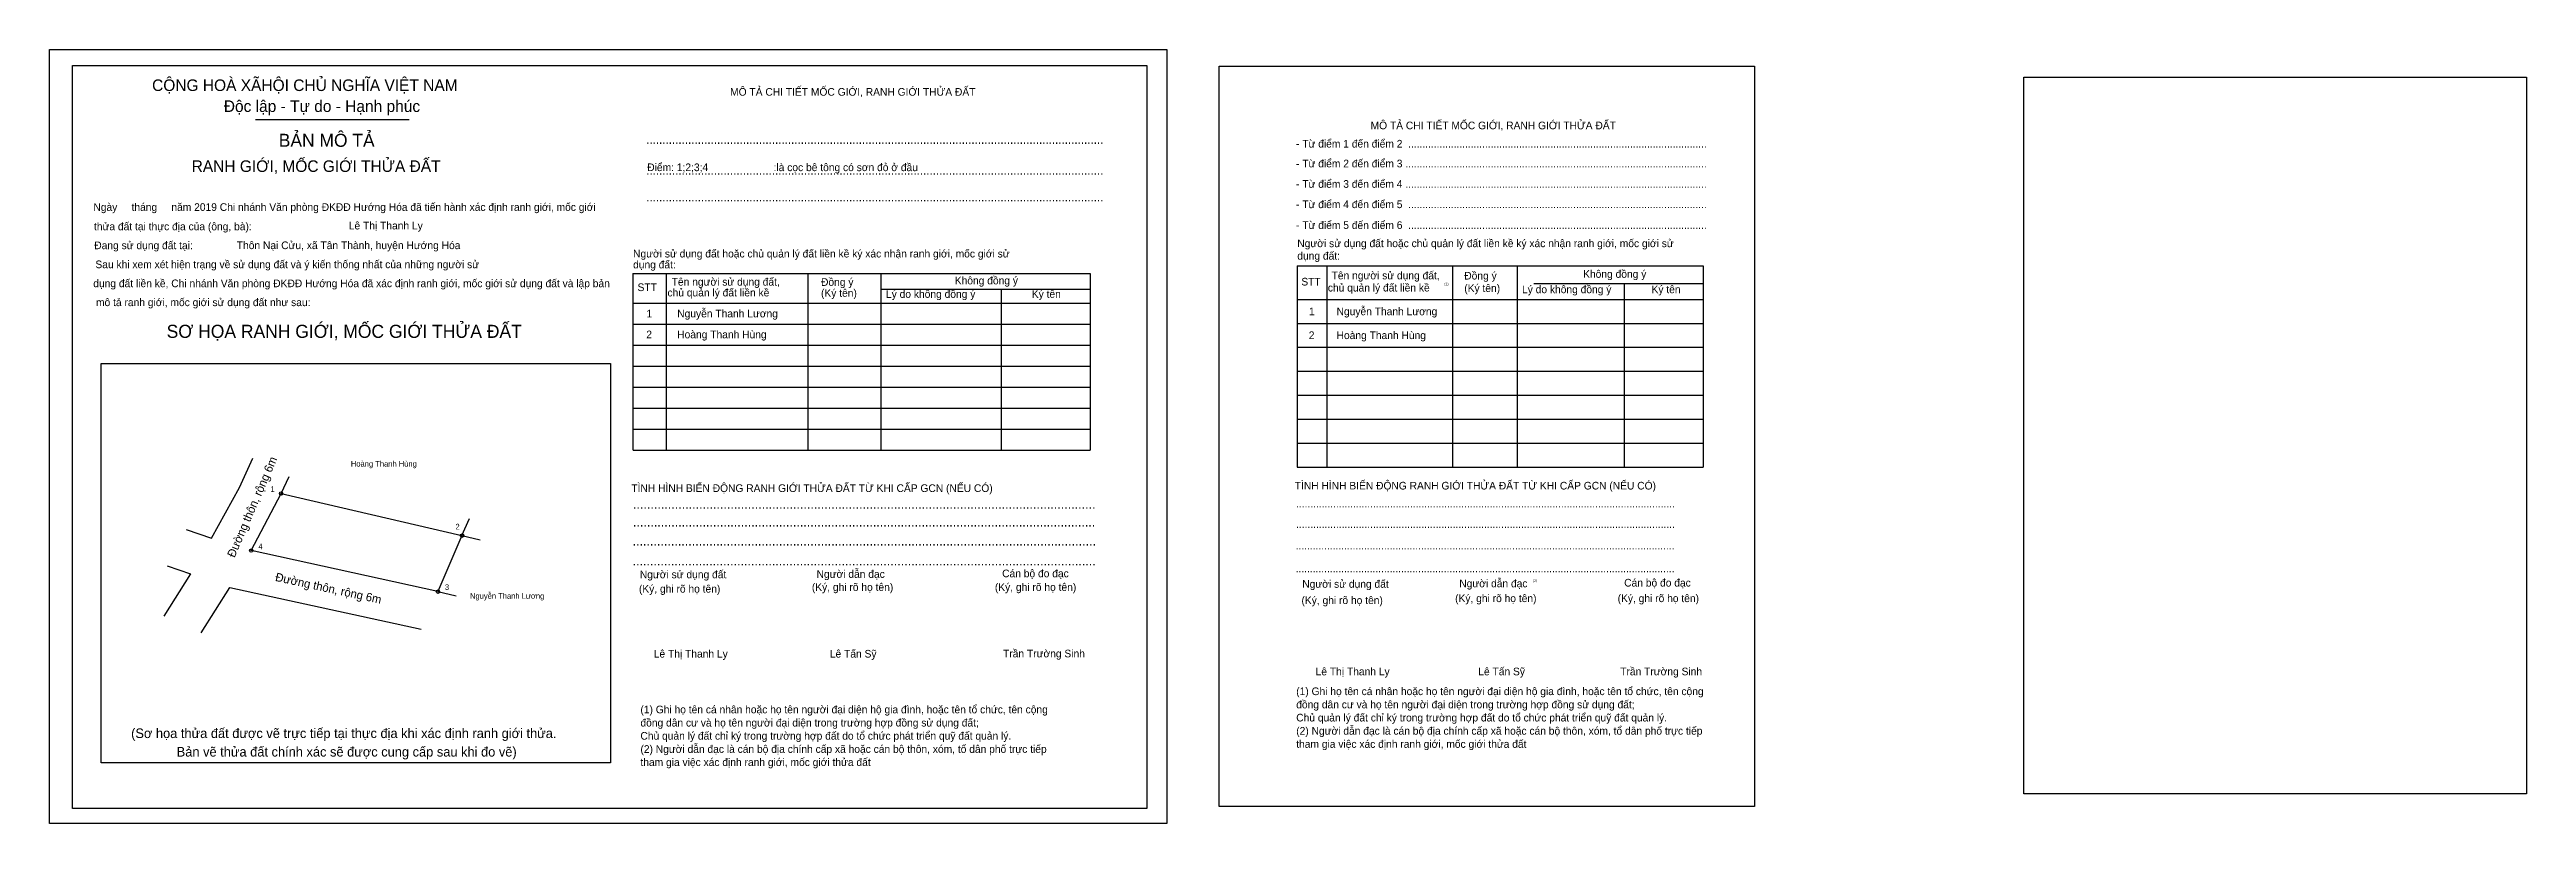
# Model space of a CAD drawing. Extents: x 129 to 540931, y 21 to 1835332.
# Drawn here: x 540563.7 to 540931.3, y 1835217 to 1835331.8 of the extents above.
import ezdxf

# ---------------------------------------------------------------- set-up
doc = ezdxf.new("R2010")
doc.units = 0
for name, color, linetype in [('bmtKhungInTrang1', 7, 'Continuous'), ('bmtKhungInTrang2', 7, 'Continuous'), ('bmtNoiDung', 7, 'Continuous'), ('bmtTemplate', 7, 'Continuous'), ('CanhThua', 7, 'Continuous'), ('Level 1', 7, 'Continuous'), ('Level 10', 7, 'Continuous'), ('Level 23', 7, 'Continuous'), ('MocDinhThua', 7, 'Continuous'), ('RauThua', 7, 'Continuous'), ('SoHieuDinhThua', 7, 'Continuous'), ('TenChuLanCan', 7, 'Continuous')]:
    doc.layers.add(name, color=color, linetype=linetype)

msp = doc.modelspace()

# ---------------------------------------------------------------- linework, layer by layer
at = {"layer": 'bmtKhungInTrang1'}
for points in [[(540563.7, 1835331.84), (540729.5, 1835331.84), (540729.5, 1835217.01), (540563.7, 1835217.01)], [(540567.13, 1835329.49), (540726.55, 1835329.49), (540726.55, 1835219.24), (540567.13, 1835219.24)]]:
    msp.add_lwpolyline(points, close=True, dxfattribs=at)
at = {"layer": 'bmtKhungInTrang2'}
msp.add_lwpolyline([(540737.29, 1835329.37), (540816.72, 1835329.37), (540816.72, 1835219.52), (540737.29, 1835219.52)], close=True, dxfattribs=at)
at = {"layer": 'bmtTemplate'}
for p, q in [((540594.28, 1835321.45), (540617.06, 1835321.45)), ((540753.23, 1835299.74), (540753.23, 1835269.88)), ((540771.91, 1835299.74), (540771.91, 1835269.88)), ((540781.52, 1835299.78), (540781.52, 1835269.88)), ((540809.12, 1835299.74), (540809.12, 1835269.88)), ((540655.2, 1835298.6), (540655.2, 1835272.38)), ((540676.23, 1835298.6), (540676.23, 1835272.38)), ((540687.05, 1835298.63), (540687.05, 1835272.38)), ((540687.05, 1835296.29), (540718.11, 1835296.29)), ((540718.11, 1835298.6), (540718.11, 1835272.38)), ((540783.96, 1835297.11), (540809.12, 1835297.11)), ((540650.3, 1835294.23), (540718.11, 1835294.23)), ((540748.87, 1835294.77), (540809.12, 1835294.77)), ((540650.3, 1835291.11), (540718.11, 1835291.11)), ((540650.3, 1835287.99), (540718.11, 1835287.99)), ((540748.87, 1835291.21), (540809.12, 1835291.21)), ((540650.3, 1835284.87), (540718.11, 1835284.87)), ((540748.87, 1835287.66), (540809.12, 1835287.66)), ((540650.3, 1835281.75), (540718.11, 1835281.75)), ((540748.87, 1835284.1), (540809.12, 1835284.1)), ((540748.87, 1835280.54), (540809.12, 1835280.54)), ((540650.3, 1835278.63), (540718.11, 1835278.63)), ((540748.87, 1835276.99), (540809.12, 1835276.99)), ((540650.3, 1835275.51), (540718.11, 1835275.51)), ((540748.87, 1835273.43), (540809.12, 1835273.43)), ((540650.3, 1835272.38), (540718.11, 1835272.38)), ((540748.87, 1835269.88), (540809.12, 1835269.88))]:
    msp.add_line(p, q, dxfattribs=at)
for points in [[(540567.13, 1835329.49), (540726.55, 1835329.49), (540726.55, 1835219.24), (540567.13, 1835219.24)], [(540856.7, 1835327.73), (540931.28, 1835327.73), (540931.28, 1835221.38), (540856.7, 1835221.38)], [(540571.35, 1835225.98), (540571.35, 1835285.27), (540646.93, 1835285.27), (540646.93, 1835225.98)]]:
    msp.add_lwpolyline(points, close=True, dxfattribs=at)
for points in [[(540748.83, 1835299.74), (540809.12, 1835299.74)], [(540748.83, 1835299.74), (540748.83, 1835269.88)], [(540650.25, 1835298.6), (540718.11, 1835298.6)], [(540650.25, 1835298.6), (540650.25, 1835272.38)], [(540704.91, 1835296.26), (540704.91, 1835272.38)], [(540797.39, 1835297.08), (540797.39, 1835269.88)]]:
    msp.add_lwpolyline(points, dxfattribs=at)
at = {"layer": 'CanhThua'}
for p, q in [((540593.64, 1835257.49), (540598.07, 1835265.97)), ((540598.07, 1835265.97), (540624.91, 1835259.71)), ((540624.91, 1835259.71), (540621.33, 1835251.4)), ((540621.33, 1835251.4), (540593.64, 1835257.49))]:
    msp.add_line(p, q, dxfattribs=at)
at = {"layer": 'Level 10'}
msp.add_line((540586.2, 1835245.27), (540590.44, 1835252.02), dxfattribs=at)
at = {"layer": 'Level 23'}
for p, q in [((540591.88, 1835266.88), (540593.89, 1835271.23)), ((540581.15, 1835255.21), (540584.63, 1835254.06)), ((540584.63, 1835254.06), (540580.68, 1835247.74)), ((540590.44, 1835252.02), (540618.85, 1835245.83))]:
    msp.add_line(p, q, dxfattribs=at)
msp.add_lwpolyline([(540583.96, 1835260.6), (540587.76, 1835259.35), (540591.88, 1835266.88)], dxfattribs=at)
at = {"layer": 'MocDinhThua'}
for centre in [(540598.07, 1835265.97), (540624.91, 1835259.71), (540593.64, 1835257.49), (540621.33, 1835251.4)]:
    msp.add_circle(centre, 0.25, dxfattribs=at)
at = {"layer": 'RauThua'}
for p, q in [((540598.07, 1835265.97), (540599.24, 1835268.5)), ((540624.91, 1835259.71), (540626, 1835262.28)), ((540624.91, 1835259.71), (540627.63, 1835259.09)), ((540621.33, 1835251.4), (540624.06, 1835250.8))]:
    msp.add_line(p, q, dxfattribs=at)

# ---------------------------------------------------------------- texts
at = {"layer": 'bmtNoiDung'}
for s, height, p in [('Lê Thị Thanh Ly', 1.1364, (540608.11, 1835305.15)), ('Thôn Nại Cửu, xã Tân Thành, huyện Hướng Hóa', 1.1364, (540591.49, 1835302.23)), ('1', 1.14, (540652.29, 1835292.1)), ('Nguyễn Thanh Lương ', 1.1364, (540656.85, 1835292.1)), ('1', 1.14, (540750.6, 1835292.42)), ('Nguyễn Thanh Lương ', 1.1364, (540754.7, 1835292.42)), ('2', 1.14, (540652.26, 1835289)), ('Hoàng Thanh Hùng ', 1.1364, (540656.85, 1835289)), ('2', 1.14, (540750.57, 1835288.88)), ('Hoàng Thanh Hùng ', 1.1364, (540754.7, 1835288.88)), ('Lê Thị Thanh Ly', 1.1364, (540653.37, 1835241.62)), ('Lê Tấn Sỹ', 1.136, (540679.5, 1835241.62)), ('Trần Trường Sinh', 1.1364, (540705.2, 1835241.65)), ('Lê Thị Thanh Ly', 1.1364, (540751.59, 1835238.99)), ('Lê Tấn Sỹ', 1.136, (540775.73, 1835238.99)), ('Trần Trường Sinh', 1.1364, (540796.79, 1835238.99))]:
    msp.add_text(s, height=height, dxfattribs=at).set_placement(p)
at = {"layer": 'bmtTemplate'}
for s, height, p in [('CỘNG HOÀ XÃHỘI CHỦ NGHĨA VIỆT NAM', 1.7191, (540578.92, 1835325.69)), ('MÔ TẢ CHI TIẾT MỐC GIỚI, RANH GIỚI THỬA ĐẤT', 1.1364, (540664.7, 1835324.99)), ('Độc lập - Tự do - Hạnh phúc', 1.7191, (540589.56, 1835322.58)), ('MÔ TẢ CHI TIẾT MỐC GIỚI, RANH GIỚI THỬA ĐẤT', 1.136, (540759.75, 1835320.01)), ('BẢN MÔ TẢ', 1.934, (540597.72, 1835317.41)), ('..............................................................................................................................................', 1.28599, (540652.25, 1835317.85)), ('- Từ điểm 1 đến điểm 2  .........................................................................................................', 1.136, (540748.68, 1835317.3)), ('RANH GIỚI, MỐC GIỚI THỬA ĐẤT', 1.7191, (540584.79, 1835313.68)), ('Điểm: 1;2;3;4                       :là cọc bê tông có sơn đỏ ở đầu', 1.1364, (540652.4, 1835313.8)), ('- Từ điểm 2 đến điểm 3 ..........................................................................................................', 1.136, (540748.68, 1835314.36)), ('..............................................................................................................................................', 1.28599, (540652.25, 1835313.27)), ('- Từ điểm 3 đến điểm 4 ..........................................................................................................', 1.136, (540748.68, 1835311.33)), ('Ngày     tháng     năm 2019 Chi nhánh Văn phòng ĐKĐĐ Hướng Hóa đã tiến hành xác định ranh giới, mốc giới ', 1.13643, (540570.21, 1835307.9)), ('thửa đất tại thực địa của (ông, bà):', 1.1364, (540570.3, 1835305.03)), ('..............................................................................................................................................', 1.28599, (540652.25, 1835309.31)), ('- Từ điểm 4 đến điểm 5  .........................................................................................................', 1.136, (540748.68, 1835308.31)), ('- Từ điểm 5 đến điểm 6  .........................................................................................................', 1.136, (540748.68, 1835305.22)), ('Đang sử dụng đất tại:', 1.1364, (540570.34, 1835302.22)), ('Người sử dụng đất hoặc chủ quản lý đất liền kề ký xác nhận ranh giới, mốc giới sử', 1.136, (540748.87, 1835302.52)), ('Sau khi xem xét hiện trạng về sử dụng đất và ý kiến thống nhất của những người sử ', 1.1364, (540570.51, 1835299.4)), ('dụng đất:', 1.136, (540650.3, 1835299.37)), ('Người sử dụng đất hoặc chủ quản lý đất liền kề ký xác nhận ranh giới, mốc giới sử', 1.1364, (540650.3, 1835300.99)), ('dụng đất:', 1.136, (540748.87, 1835300.67)), ('Tên người sử dụng đất,', 1.136, (540753.96, 1835297.75)), ('Đồng ý', 1.136, (540773.65, 1835297.72)), ('Không đồng ý', 1.136, (540791.29, 1835297.97)), ('dụng đất liền kề, Chi nhánh Văn phòng ĐKĐĐ Hướng Hóa đã xác định ranh giới, mốc giới sử dụng đất và lập bản', 1.13643, (540570.19, 1835296.58)), ('STT', 1.136, (540650.96, 1835296)), ('chủ quản lý đất liền kề', 1.1364, (540655.4, 1835295.21)), ('Tên người sử dụng đất,', 1.1364, (540656.03, 1835296.81)), ('Đồng ý', 1.136, (540678.19, 1835296.78)), ('(Ký tên)', 1.136, (540678.19, 1835295.15)), ('Lý do không đồng ý', 1.1364, (540687.83, 1835295)), ('Không đồng ý', 1.1364, (540698.04, 1835297)), ('Ký tên', 1.136, (540709.47, 1835295)), ('STT', 1.136, (540749.47, 1835296.83)), ('chủ quản lý đất liền kề', 1.136, (540753.4, 1835295.94)), ('(1)', 0.379, (540770.68, 1835296.87)), ('(Ký tên)', 1.136, (540773.65, 1835295.87)), ('Lý do không đồng ý', 1.136, (540782.22, 1835295.69)), ('Ký tên', 1.136, (540801.44, 1835295.69)), ('mô tả ranh giới, mốc giới sử dụng đất như sau:', 1.1364, (540570.6, 1835293.77)), ('SƠ HỌA RANH GIỚI, MỐC GIỚI THỬA ĐẤT', 1.9399, (540581.08, 1835289.06)), ('TÌNH HÌNH BIẾN ĐỘNG RANH GIỚI THỬA ĐẤT TỪ KHI CẤP GCN (NẾU CÓ)', 1.1364, (540650.04, 1835266.19)), ('TÌNH HÌNH BIẾN ĐỘNG RANH GIỚI THỬA ĐẤT TỪ KHI CẤP GCN (NẾU CÓ)', 1.136, (540748.49, 1835266.56)), ('.....................................................................................................................................', 1.38909, (540650.29, 1835263.71)), ('.....................................................................................................................................', 1.13771, (540748.68, 1835263.89)), ('.....................................................................................................................................', 1.39187, (540650.22, 1835258.25)), ('.....................................................................................................................................', 1.38837, (540650.29, 1835261.06)), ('.....................................................................................................................................', 1.13771, (540748.68, 1835260.87)), ('.....................................................................................................................................', 1.39115, (540650.22, 1835255.29)), ('Người dẫn đạc', 1.1364, (540677.53, 1835253.45)), ('Cán bộ đo đạc', 1.1364, (540705.07, 1835253.54)), ('.....................................................................................................................................', 1.13771, (540748.62, 1835257.67)), ('(Ký, ghi rõ họ tên)', 1.1364, (540651.17, 1835251.26)), ('Người sử dụng đất', 1.1364, (540651.3, 1835253.39)), ('(Ký, ghi rõ họ tên)', 1.1364, (540676.83, 1835251.51)), ('(Ký, ghi rõ họ tên)', 1.1364, (540703.99, 1835251.51)), ('.....................................................................................................................................', 1.13771, (540748.62, 1835254.29)), ('Người sử dụng đất', 1.136, (540749.61, 1835251.98)), ('(Ký, ghi rõ họ tên)', 1.136, (540772.29, 1835249.85)), ('Người dẫn đạc', 1.136, (540772.91, 1835252.05)), ('(2)', 0.379, (540783.82, 1835252.83)), ('(Ký, ghi rõ họ tên)', 1.136, (540796.41, 1835249.85)), ('Cán bộ đo đạc', 1.136, (540797.38, 1835252.16)), ('(Ký, ghi rõ họ tên)', 1.136, (540749.49, 1835249.56)), ('(1) Ghi họ tên cá nhân hoặc họ tên người đại diện hộ gia đình, hoặc tên tổ chức, tên cộng', 1.136, (540748.71, 1835236.05)), ('(1) Ghi họ tên cá nhân hoặc họ tên người đại diện hộ gia đình, hoặc tên tổ chức, tên cộng', 1.136, (540651.39, 1835233.35)), ('đồng dân cư và họ tên người đại diện trong trường hợp đồng sử dụng đất;', 1.136, (540748.71, 1835234.09)), ('Chủ quản lý đất chỉ ký trong trường hợp đất do tổ chức phát triển quỹ đất quản lý.', 1.136, (540748.71, 1835232.14)), ('(Sơ họa thửa đất được vẽ trực tiếp tại thực địa khi xác định ranh giới thửa.', 1.4233, (540575.81, 1835229.68)), ('đồng dân cư và họ tên người đại diện trong trường hợp đồng sử dụng đất;', 1.136, (540651.39, 1835231.39)), ('Chủ quản lý đất chỉ ký trong trường hợp đất do tổ chức phát triển quỹ đất quản lý.', 1.136, (540651.39, 1835229.44)), ('tham gia việc xác định ranh giới, mốc giới thửa đất', 1.136, (540748.71, 1835228.23)), ('(2) Người dẫn đạc là cán bộ địa chính cấp xã hoặc cán bộ thôn, xóm, tổ dân phố trực tiếp', 1.136, (540748.71, 1835230.18)), ('Bản vẽ thửa đất chính xác sẽ được cung cấp sau khi đo vẽ)', 1.4233, (540582.57, 1835226.93)), ('tham gia việc xác định ranh giới, mốc giới thửa đất', 1.136, (540651.39, 1835225.53)), ('(2) Người dẫn đạc là cán bộ địa chính cấp xã hoặc cán bộ thôn, xóm, tổ dân phố trực tiếp', 1.136, (540651.39, 1835227.48))]:
    msp.add_text(s, height=height, dxfattribs=at).set_placement(p)
at = {"layer": 'Level 1'}
for rotation, p in [(66.6631, (540591.15, 1835256.36)), (347.7096, (540597.12, 1835253.01))]:
    msp.add_text('Đường thôn, rộng 6m', height=1.25, rotation=rotation, dxfattribs=at).set_placement(p)
at = {"layer": 'SoHieuDinhThua'}
for s, p in [('1', (540596.5, 1835266.21)), ('4', (540594.7, 1835257.7)), ('2', (540623.94, 1835260.63)), ('3', (540622.37, 1835251.66))]:
    msp.add_text(s, height=0.838, dxfattribs=at).set_placement(p)
at = {"layer": 'TenChuLanCan'}
for s, p in [('Hoàng Thanh Hùng', (540608.42, 1835269.96)), ('Nguyễn Thanh Lương', (540626.1, 1835250.34))]:
    msp.add_text(s, height=0.8385, dxfattribs=at).set_placement(p)

doc.saveas('drawing.dxf')
